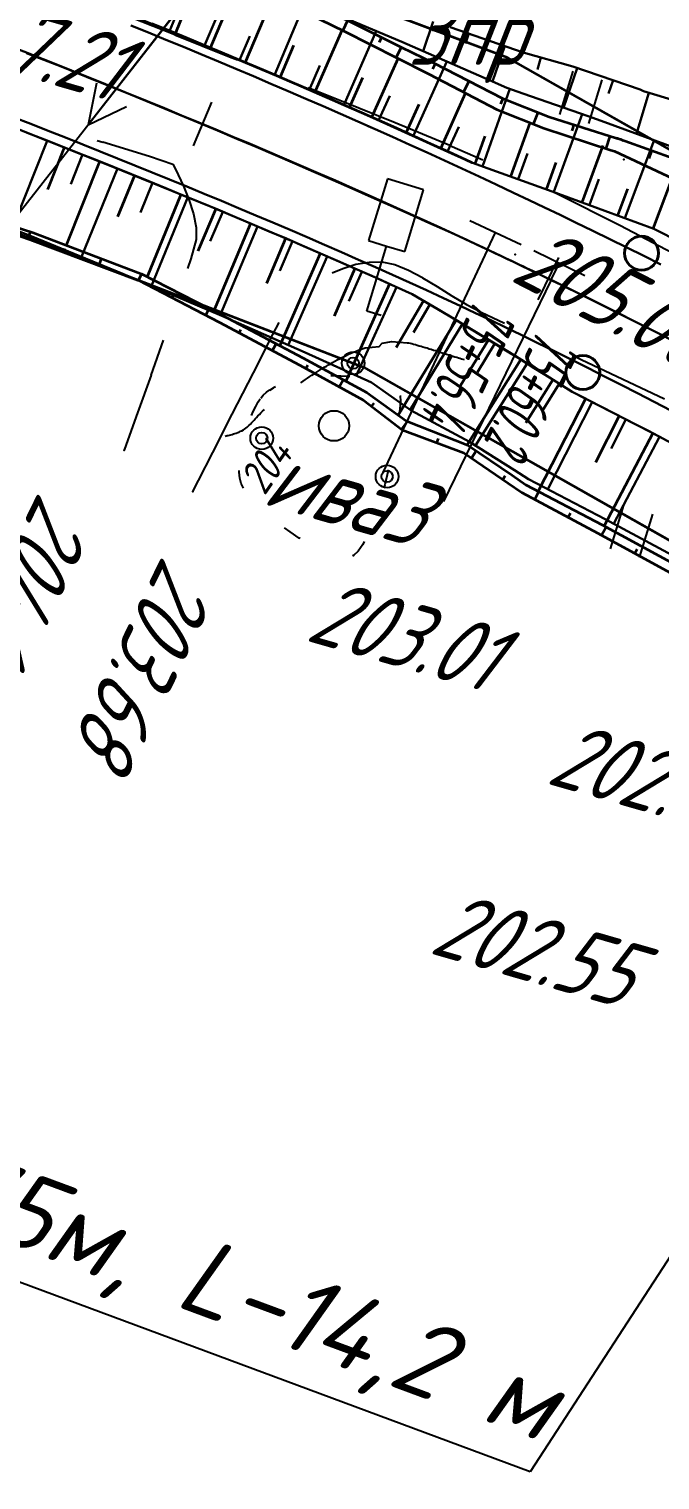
# Model space of a CAD drawing. Header units: millimetres. Extents: x -698 to 8131, y -704 to 4503.
# Drawn here: x 5505.9 to 5539.2, y 3290 to 3366.6 of the extents above; entities that cross this region are included whole.
import ezdxf
from ezdxf import colors
from ezdxf.entities.mleader import LeaderData, LeaderLine
from ezdxf.math import Vec2, Vec3

# ---------------------------------------------------------------- set-up
doc = ezdxf.new("R2010")
doc.units = ezdxf.units.MM
doc.linetypes.add('CONTI', pattern=[0])
for name, color, linetype, lineweight in [('10', 1, 'Continuous', 35), ('КОПИЯ_ОСЬ_13_ОТКОСЫ', 7, 'Continuous', 30), ('КОПИЯ_ОСЬ_ГРАНИЦЫ_ПОЛОС', 7, 'Continuous', 30), ('Огражд-перила', 1, 'ограждение2', 40), ('ОСЬ_ВЕРХ_ПОКРЫТИЯ_ГРАНИЦЫ_ПОЛОС', 7, 'Continuous', 30), ('ОСЬ_ВЕРХ_ПОКРЫТИЯ_ОСЬ', 1, 'Continuous', 30), ('Ось_примыкания', 1, 'Continuous', 35)]:
    doc.layers.add(name, color=color, linetype=linetype, lineweight=lineweight)
for name, color, linetype in [('GOR_BDEFAULT', 212, 'CONTI'), ('NAD_MDEFAULT', 7, 'CONTI'), ('PI_OTDEFAULT', 172, 'CONTI'), ('PI_TTDEFAULT', 5, 'CONTI'), ('SIT_LDEFAULT', 7, 'CONTI'), ('USLZNDEFAULT', 7, 'CONTI'), ('ZAPSKDEFAULT', 7, 'CONTI'), ('Выноски', 250, 'Continuous'), ('ОСЬ_ВЕРХ_ПОКРЫТИЯ_ОТКОСЫ', 7, 'Continuous'), ('ОСЬ_ВЕРХ_ПОКРЫТИЯ_ПИКЕТЫ', 1, 'Continuous'), ('ОСЬ_ВЕРХ_ПОКРЫТИЯ_РАЗБИВКА_КРИВ', 1, 'Continuous'), ('разметка', 7, 'Continuous')]:
    doc.layers.add(name, color=color, linetype=linetype)
doc.styles.add('eskd', font='isocpeui.ttf', dxfattribs={"width": 1.2})
doc.styles.add('SHRFT', font='isocpeui.ttf', dxfattribs={"width": 3.5})
doc.styles.get("Standard").update_dxf_attribs({"font": 'isocpeui.ttf'})
doc.styles.add('ГОСТ', font='isocpeui.ttf', dxfattribs={"height": 4})
doc.linetypes.add('ограждение2', pattern='A,0.25,-0.1,[132,ltypeshp.shx,S=0.1,R=0,X=-0.1,Y=0],-0.1,1', length=1.45)

# ---------------------------------------------------------------- blocks, each defined once
blk = doc.blocks.new('BL_2011')
at = {"color": 0}
for p, q in [((0, 0), (0, 2.4)), ((1.6, 0), (1.6, 2.4))]:
    blk.add_line(p, q, dxfattribs=at)
blk = doc.blocks.new('BL_2009')
at = {"color": 0}
for centre, radius in [((0, 3.46), 0.6), ((0, 3.46), 0.3), ((0, 0), 0.8), ((-3.46, -1.74), 0.6), ((-3.46, -1.74), 0.3), ((3.46, -1.74), 0.6), ((3.46, -1.74), 0.3)]:
    blk.add_circle(centre, radius, dxfattribs=at)
blk = doc.blocks.new('BL_12')
at = {"color": 0}
for p, q in [((1, 7), (-1, 7)), ((-1, 7), (-1, 3.6)), ((1, 3.6), (1, 7)), ((-1, 3.6), (0, 3.6)), ((0, 0), (0, 3.6)), ((0, 3.6), (1, 3.6)), ((0.8, 0), (0, 0))]:
    blk.add_line(p, q, dxfattribs=at)
blk = doc.blocks.new('*U49')
at = {"layer": 'КОПИЯ_ОСЬ_13_ОТКОСЫ'}
for points in [[(1158.491821289063, 757.820190429688), (1162.3466796875, 756.484375), (1164.962280273438, 755.7343139648441), (1168.516479492188, 754.520263671875), (1168.705322265625, 754.4342651367191), (1172.330078125, 753.3474731445309), (1176.71044921875, 751.251831054688), (1181.04931640625, 749.1066284179691), (1183.633544921875, 747.7987670898441), (1187.3701171875, 746.0772094726559), (1192.64453125, 743.1211547851559), (1197.865600585938, 740.129150390625), (1199.59521484375, 739.1259765625), (1200.765625, 737.572021484375), (1201.93017578125, 736.017944335938), (1203.667236328125, 733.6867065429691), (1206.00146484375, 731.0485229492191), (1207.164306640625, 729.7295532226559), (1207.766845703125, 728.582763671875), (1208.418334960938, 727.913452148438), (1216.055908203125, 723.143432617188)], [(1151.2998046875, 758.995239257813), (1155.938354492188, 757.043334960938), (1160.5625, 755.022827148438), (1161.485107421875, 754.60986328125), (1162.330078125, 754.3181762695309), (1165.7744140625, 753.1080932617191), (1166.651123046875, 752.7946166992191), (1170.345336914063, 751.446899414063), (1171.2177734375, 751.121948242188), (1175.545654296875, 748.9990844726559), (1179.834228515625, 746.8259887695309), (1184.5576171875, 744.3599243164059), (1189.531982421875, 741.691040039063), (1194.793212890625, 738.800903320313), (1196.537353515625, 737.829956054688), (1198.276977539063, 736.856079101563), (1199.55908203125, 735.503173828125), (1201.473510742188, 733.4724731445309), (1203.34130859375, 731.480590820313), (1206.314575195313, 728.293090820313), (1207.096923828125, 727.4512329101559), (1207.855224609375, 726.9627075195309), (1216.055908203125, 723.143432617188)], [(1157.589477539063, 758.1196899414059), (1157.068359375, 756.549560546875)], [(1159.483276367188, 757.4766235351559), (1159.302734375, 756.95556640625)], [(1161.373046875, 756.82177734375), (1160.724487304688, 754.950317382813)], [(1163.278686523438, 756.2171020507809), (1163.0966796875, 755.5824584960941)], [(1165.197387695313, 755.6539916992191), (1164.482788085938, 753.5618286132809)], [(1167.090087890625, 755.0075073242191), (1166.851806640625, 754.3101196289059)], [(1168.978515625, 754.3523559570309), (1168.328002929688, 752.182861328125)]]:
    blk.add_lwpolyline(points, dxfattribs=at)

msp = doc.modelspace()

# ---------------------------------------------------------------- linework, layer by layer
at = {"layer": '10'}
for p, q in [((5531.18329561105, 3365.103940916393), (5455.723295611087, 3393.39394091643)), ((5633.323295611181, 3307.223940916504), (5531.18329561105, 3365.103940916393)), ((5482.413295611032, 3364.673940915759), (5523.553295611162, 3348.783940916095)), ((5523.553295611162, 3348.783940916095), (5626.023295610901, 3290.70394091602))]:
    msp.add_line(p, q, dxfattribs=at)
for points in [[(5710.163295611032, 3297.723940916504), (5663.993295611106, 3297.173940915759), (5633.323295611181, 3307.223940916504), (5531.18329561105, 3365.103940916393), (5455.723295611087, 3393.39394091643), (5444.073295611181, 3403.463940915797), (5401.54329561092, 3460.383940915722), (5376.033295611143, 3506.573940916132), (5328.473295611087, 3581.95394091602), (5320.503295610883, 3590.823940916132), (5286.753295610883, 3619.603940916393), (5288.323295611181, 3621.20394091602), (5196.43329561105, 3695.613940916169)], [(5446.413295611032, 3377.713940915797), (5430.843295611199, 3391.153940916206), (5399.813295610531, 3434.26394091561), (5430.843295611199, 3391.153940916206), (5446.413295611032, 3377.713940915797), (5474.883295611236, 3367.45394091602), (5476.48329561133, 3372.20394091602), (5484.003295610883, 3369.443940916244), (5482.413295611032, 3364.673940915759), (5523.553295611162, 3348.783940916095), (5626.023295610901, 3290.70394091602), (5661.23329561133, 3279.183940916467), (5669.823295611181, 3278.943940916244), (5668.943295611292, 3282.923940915759), (5691.213295611311, 3283.213940915797)]]:
    msp.add_lwpolyline(points, dxfattribs=at)
at = {"layer": 'GOR_BDEFAULT', "color": 212, "elevation": 204, "flags": 128}
for points in [[(5520.249031611069, 3347.94967791732), (5520.379031611074, 3348.039673917141), (5520.499031611069, 3348.119675916765), (5520.609031611055, 3348.19967791732), (5520.72903161105, 3348.279671916883), (5520.839031611036, 3348.34967191625), (5520.949031611022, 3348.429672916565), (5521.059031611067, 3348.499672916863), (5521.169031611053, 3348.569672917161), (5521.269031611029, 3348.639672916528), (5521.379031611074, 3348.69967791732), (5521.48903161106, 3348.769676916446), (5521.599031611046, 3348.829674917418), (5521.709031611032, 3348.899674916785), (5521.819031611076, 3348.959671916585), (5521.929031611062, 3349.029671916883), (5522.049031611057, 3349.089676916744), (5522.169031611053, 3349.159676917042), (5522.289031611048, 3349.219673916843), (5522.409031611043, 3349.279671916883), (5522.529031611039, 3349.339676916744), (5522.649031611034, 3349.399674916785), (5522.769031611029, 3349.459671916585), (5522.889031611025, 3349.50967491712), (5523.00903161102, 3349.559677916724), (5523.129031611074, 3349.609673916507), (5523.23903161106, 3349.649674916785), (5523.339031611036, 3349.689675917063), (5523.449031611022, 3349.729676916409), (5523.539031611048, 3349.75967491712), (5523.639031611025, 3349.789673917141), (5524.379031611074, 3349.869675916765), (5524.539031611048, 3350.039673917141), (5525.049031611057, 3350.139672916528), (5525.869031611064, 3350.069672917161), (5525.939031611071, 3350.059677916724), (5526.029031611039, 3350.039673917141), (5526.109031611055, 3350.019676916446), (5526.199031611022, 3349.989678916666), (5526.299031611057, 3349.969673916843), (5526.389031611025, 3349.939675917063), (5526.48903161106, 3349.909676917042), (5526.599031611046, 3349.879677917022), (5526.699031611022, 3349.84967191625), (5526.809031611067, 3349.819672917161), (5526.919031611053, 3349.789673917141), (5527.029031611039, 3349.749672916863), (5527.139031611025, 3349.719673916843), (5527.25903161102, 3349.679672916565), (5527.369031611064, 3349.649674916785), (5527.48903161106, 3349.609673916507), (5527.599031611046, 3349.569672917161), (5527.719031611041, 3349.539673917141), (5527.839031611036, 3349.499672916863), (5527.949031611022, 3349.469673916843), (5528.059031611067, 3349.429672916565), (5528.169031611053, 3349.399674916785), (5528.279031611039, 3349.359673916507), (5528.379031611074, 3349.329674917418), (5528.47903161105, 3349.299675916467), (5528.569031611076, 3349.269676916446), (5528.649031611034, 3349.249672916863), (5528.72903161105, 3349.219673916843), (5528.809031611067, 3349.19967791732), (5528.869031611064, 3349.179672916565)], [(5516.249031611069, 3345.139672916528), (5516.299031611057, 3345.149674916785), (5516.359031611055, 3345.159676917042), (5516.419031611053, 3345.169670917239), (5516.47903161105, 3345.189675917063), (5516.549031611057, 3345.209671916585), (5516.619031611064, 3345.229676916409), (5516.689031611071, 3345.249672916863), (5516.769031611029, 3345.269676916446), (5516.839031611036, 3345.289673917141), (5516.919031611053, 3345.319672917161), (5516.999031611069, 3345.34967191625), (5517.069031611076, 3345.389672916528), (5517.139031611025, 3345.419670917239), (5517.219031611041, 3345.459671916585), (5517.279031611039, 3345.50967491712), (5517.349031611046, 3345.549675916467), (5517.409031611043, 3345.59967191625), (5517.469031611041, 3345.659676917042), (5517.529031611039, 3345.709671916585), (5517.589031611036, 3345.769676916446), (5517.649031611034, 3345.839676916744), (5517.709031611032, 3345.899674916785), (5517.779031611039, 3345.969673916843), (5517.839031611036, 3346.049675916467), (5517.909031611043, 3346.119675916765), (5517.97903161105, 3346.19967791732), (5518.059031611067, 3346.279671916883), (5518.139031611025, 3346.359673916507), (5518.22903161105, 3346.44967791732), (5518.329031611027, 3346.539673917141)]]:
    msp.add_lwpolyline(points, dxfattribs=at)
at = {"layer": 'PI_TTDEFAULT', "color": 5}
for p in [(5537.299031611057, 3359.739678916666, 205.02), (5531.559031611067, 3354.729676916409, 204.996), (5510.919031611053, 3344.389672916528, 204.117), (5514.549031611057, 3342.219673916843, 203.682), (5523.029031611039, 3338.839676916744, 203.012)]:
    msp.add_point(p, dxfattribs=at)
at = {"layer": 'SIT_LDEFAULT', "color": 7}
for p, q in [((5513.959031611032, 3367.879677917022), (5494.339031611036, 3342.829674917418)), ((5513.339031611036, 3367.089676916744), (5509.029031611039, 3361.579674917418)), ((5510.699031611022, 3367.489678916666), (5513.589031611036, 3366.339676916744)), ((5513.589031611036, 3366.329674917418), (5516.48903161106, 3365.169670917239)), ((5516.48903161106, 3365.169670917239), (5516.899031611034, 3365.00967491712)), ((5509.469031611041, 3363.769676916446), (5509.029031611039, 3361.579674917418)), ((5520.629031611074, 3363.539673917141), (5522.309031611067, 3362.869675916765)), ((5509.029031611039, 3361.579674917418), (5511.049031611057, 3362.539673917141)), ((5522.309031611067, 3362.869675916765), (5525.22903161105, 3361.689675917063)), ((5525.22903161105, 3361.689675917063), (5528.119031611064, 3360.489678916666)), ((5509.499031611069, 3360.749672916863), (5509.789031611048, 3360.659676917042)), ((5509.789031611048, 3360.669670917239), (5512.25903161102, 3359.919670917239)), ((5528.119031611064, 3360.479676916409), (5529.859031611055, 3359.719673916843)), ((5512.25903161102, 3359.919670917239), (5513.499031611069, 3359.489678916666)), ((5513.499031611069, 3359.489678916666), (5513.579031611027, 3359.339676916744)), ((5513.579031611027, 3359.339676916744), (5513.779031611039, 3358.929672916565)), ((5513.779031611039, 3358.929672916565), (5514.049031611057, 3358.339676916744)), ((5514.049031611057, 3358.339676916744), (5514.329031611027, 3357.629677917022)), ((5533.499031611069, 3358.069672917161), (5533.839031611036, 3357.909676917042)), ((5533.839031611036, 3357.909676917042), (5537.089031611036, 3356.279671916883)), ((5514.329031611027, 3357.629677917022), (5514.579031611027, 3356.879677917022)), ((5514.579031611027, 3356.879677917022), (5514.719031611041, 3356.149674916785)), ((5514.719031611041, 3356.149674916785), (5514.719031611041, 3355.519676916446)), ((5537.089031611036, 3356.279671916883), (5540.939031611071, 3354.249672916863)), ((5514.719031611041, 3355.519676916446), (5514.439031611071, 3354.489678916666)), ((5514.439031611071, 3354.489678916666), (5514.269031611029, 3353.979676916409)), ((5522.459031611032, 3353.989678916666), (5523.159031611043, 3354.209671916585)), ((5523.159031611043, 3354.209671916585), (5523.859031611055, 3354.319672917161)), ((5523.859031611055, 3354.319672917161), (5524.529031611039, 3354.329674917418)), ((5524.529031611039, 3354.329674917418), (5525.209031611032, 3354.189675917063)), ((5525.209031611032, 3354.189675917063), (5525.929031611062, 3353.889672916528)), ((5521.899031611034, 3353.75967491712), (5522.459031611032, 3353.989678916666)), ((5525.929031611062, 3353.899674916785), (5526.679031611062, 3353.50967491712)), ((5526.679031611062, 3353.499672916863), (5527.449031611022, 3353.039673917141)), ((5527.449031611022, 3353.039673917141), (5528.22903161105, 3352.549675916467)), ((5528.22903161105, 3352.549675916467), (5528.999031611069, 3352.089676916744)), ((5528.999031611069, 3352.089676916744), (5529.769031611029, 3351.679672916565)), ((5518.779031611039, 3350.499672916863), (5519.099031611046, 3351.129677917022)), ((5529.769031611029, 3351.679672916565), (5531.00903161102, 3351.09967191625)), ((5512.97903161105, 3350.19967791732), (5512.329031611027, 3348.359673916507)), ((5517.749031611069, 3348.479676916409), (5518.779031611039, 3350.499672916863)), ((5534.619031611064, 3349.389672916528), (5535.049031611057, 3349.189675917063)), ((5535.049031611057, 3349.179672916565), (5539.459031611032, 3347.09967191625)), ((5512.339031611036, 3348.359673916507), (5511.629031611074, 3346.369675916765)), ((5516.629031611074, 3346.289673917141), (5517.749031611069, 3348.479676916409)), ((5521.829031611027, 3348.329674917418), (5522.049031611057, 3348.329674917418)), ((5522.049031611057, 3348.329674917418), (5522.359031611055, 3348.319672917161)), ((5522.359031611055, 3348.319672917161), (5522.679031611062, 3348.299675916467)), ((5522.679031611062, 3348.299675916467), (5522.829031611027, 3348.289673917141)), ((5518.129031611074, 3347.139672916528), (5518.269031611029, 3347.299675916467)), ((5518.269031611029, 3347.299675916467), (5518.429031611062, 3347.44967791732)), ((5518.429031611062, 3347.44967791732), (5518.609031611055, 3347.579674917418)), ((5518.609031611055, 3347.569672917161), (5518.809031611067, 3347.689675917063)), ((5518.809031611067, 3347.69967791732), (5518.909031611043, 3347.749672916863)), ((5525.499031611069, 3347.279671916883), (5525.50903161102, 3347.25967491712)), ((5525.499031611069, 3347.25967491712), (5525.50903161102, 3346.989678916666)), ((5511.629031611074, 3346.369675916765), (5511.119031611064, 3344.939675917063)), ((5517.639031611025, 3346.219673916843), (5517.73903161106, 3346.429672916565)), ((5517.73903161106, 3346.429672916565), (5517.869031611064, 3346.69967791732)), ((5517.869031611064, 3346.69967791732), (5517.999031611069, 3346.939675917063)), ((5517.999031611069, 3346.939675917063), (5518.109031611055, 3347.109673916507)), ((5525.47903161105, 3346.579674917418), (5525.449031611022, 3346.299675916467)), ((5525.50903161102, 3346.989678916666), (5525.47903161105, 3346.579674917418)), ((5515.599031611046, 3344.269676916446), (5516.629031611074, 3346.289673917141)), ((5511.119031611064, 3344.939675917063), (5510.919031611053, 3344.389672916528)), ((5514.839031611036, 3342.789673917141), (5515.599031611046, 3344.269676916446)), ((5516.98903161106, 3343.229676916409), (5516.98903161106, 3343.319672917161)), ((5524.869031611064, 3343.319672917161), (5524.679031611062, 3342.559677916724)), ((5524.879031611074, 3343.359673916507), (5524.869031611064, 3343.319672917161)), ((5514.549031611057, 3342.219673916843), (5514.839031611036, 3342.789673917141)), ((5517.029031611039, 3342.909676917042), (5516.98903161106, 3343.229676916409)), ((5517.099031611046, 3342.629677917022), (5517.029031611039, 3342.909676917042)), ((5517.219031611041, 3342.379677917022), (5517.099031611046, 3342.629677917022)), ((5524.679031611062, 3342.559677916724), (5524.629031611074, 3342.379677917022)), ((5519.679031611062, 3340.079674917418), (5519.389031611025, 3340.299675916467)), ((5520.169031611053, 3339.749672916863), (5519.679031611062, 3340.089676916744)), ((5520.209031611032, 3339.729676916409), (5520.169031611053, 3339.749672916863)), ((5523.599031611046, 3339.569672917161), (5523.519031611029, 3339.419670917239)), ((5523.029031611039, 3338.839676916744), (5522.969031611041, 3338.819672917161)), ((5523.269031611029, 3339.059677916724), (5523.029031611039, 3338.839676916744)), ((5523.519031611029, 3339.419670917239), (5523.269031611029, 3339.059677916724))]:
    msp.add_line(p, q, dxfattribs=at)
at = {"layer": 'КОПИЯ_ОСЬ_13_ОТКОСЫ'}
for points in [[(5504.322894758681, 3370.135900463123), (5509.852191633681, 3367.936986888904), (5514.900531477431, 3365.870824779529), (5519.296039289931, 3364.017187084216), (5523.859515852431, 3362.029149974841), (5528.401019758681, 3359.976720775623), (5529.306293196181, 3359.557836498279), (5530.137836164931, 3359.265783275623), (5533.525531477431, 3358.055761302966), (5534.387836164931, 3357.742589916248), (5536.301898664931, 3357.038732494373), (5538.880511946181, 3356.071630443591), (5543.127093977431, 3353.924230541248), (5547.339008039931, 3351.724828685779), (5551.983051008681, 3349.227331127185), (5556.880023664931, 3346.521703685779), (5562.067035383681, 3343.588109935779), (5563.788226789931, 3342.601720775623), (5565.506000227431, 3341.611730541248), (5567.816058821181, 3340.273107494373), (5570.888812727431, 3338.481542552966), (5575.211078352431, 3335.943822826404), (5610.342914289931, 3315.230138744373)], [(5515.172015852431, 3365.75638386156), (5516.792621321181, 3369.599096263904)], [(5518.857562727431, 3364.202062572498), (5520.497699446181, 3368.091039623279)], [(5520.943988508681, 3367.909460033435), (5525.582660383681, 3365.95755573656), (5530.206683821181, 3363.93704792406), (5531.129047102431, 3363.524023021716), (5531.974261946181, 3363.232336009998), (5535.418597883681, 3362.022314037341), (5536.295062727431, 3361.708837474841), (5539.989398664931, 3360.361120189685)], [(5513.322406477431, 3366.516820873279), (5513.842426008681, 3367.787755931873)], [(5522.526996321181, 3362.609655345935), (5524.233051008681, 3366.52542683031)], [(5517.014789289931, 3364.979223217029), (5517.554828352431, 3366.260107006091)], [(5526.180316633681, 3360.980443920154), (5527.960101789931, 3364.918737377185)], [(5520.693500227431, 3363.408422435779), (5521.255511946181, 3364.69827839281)], [(5529.839496321181, 3359.370519603748), (5531.280414289931, 3363.471837963123)], [(5524.357562727431, 3361.804113353748), (5524.943988508681, 3363.101537670154)], [(5533.607074446181, 3358.026220287341), (5535.099261946181, 3362.134374584216)], [(5505.142699712267, 3361.409096344519), (5510.326293462267, 3359.358864410925), (5515.388305181017, 3357.29172573905), (5519.883422368517, 3355.390907867957), (5524.347289556017, 3353.432961090613), (5525.236449712267, 3353.03391323905), (5526.123656743517, 3352.632240875769), (5528.346312993517, 3351.324806793738), (5531.563109868517, 3349.367470367957), (5534.581664556017, 3347.470009430457), (5538.700316899767, 3345.363442047644), (5542.797484868517, 3343.200173004675), (5547.328734868517, 3340.736733063269), (5552.122680181017, 3338.059670074988), (5557.218871587267, 3335.147072418738), (5562.889770024767, 3331.842201813269), (5565.929320806017, 3330.049782379675), (5570.219359868517, 3327.505776032019), (5605.260375493517, 3306.629921539832)], [(5528.002582258681, 3360.156835521716), (5528.595843977431, 3361.469579662341)], [(5506.853637212267, 3360.732277496863), (5505.014770024767, 3356.081947907019)], [(5537.360004133681, 3356.642003978748), (5538.903461164931, 3360.75736042406)], [(5508.713500493517, 3359.996742828894), (5508.100707524767, 3358.446632965613)], [(5531.723773664931, 3358.699377025623), (5532.211078352431, 3360.063940013904)], [(5510.572387212267, 3359.258461578894), (5508.671508306017, 3354.604469879675)], [(5535.485492414931, 3357.339086498279), (5535.987933821181, 3358.706518138904)], [(5512.423949712267, 3358.502297028113), (5511.790160649767, 3356.950966461707)], [(5514.275512212267, 3357.746193512488), (5512.365355962267, 3353.068337067175)], [(5516.123168462267, 3356.980934723425), (5515.467406743517, 3355.429604157019)], [(5505.112914556017, 3356.044472321082), (5506.016723149767, 3355.692909821082), (5510.846312993517, 3353.712868317175), (5516.085570806017, 3351.4894796453), (5520.485473149767, 3349.550636871863), (5523.975707524767, 3347.959145172644), (5526.074828618517, 3346.489906891394), (5529.148559087267, 3344.836891754675), (5531.538695806017, 3343.33176480155), (5532.277953618517, 3342.859718903113), (5536.317992681017, 3340.75656948905), (5540.343383306017, 3338.59446011405)], [(5517.965453618517, 3356.202004059363), (5515.989867681017, 3351.530068024207)], [(5519.807250493517, 3355.4230733953), (5519.149047368517, 3353.865761383582)], [(5521.639281743517, 3354.620766266394), (5519.588988774767, 3349.945717438269)], [(5523.470824712267, 3353.817421539832), (5522.787719243517, 3352.259071930457)], [(5525.298949712267, 3353.00559292655), (5523.178832524767, 3348.322548492957)], [(5527.067016118517, 3352.077248199988), (5526.198363774767, 3350.60031948905)], [(5528.787230962267, 3351.056679352332), (5526.027953618517, 3346.522621735144)], [(5530.495727056017, 3350.017006500769), (5529.575805181017, 3348.505653961707)], [(5532.198363774767, 3348.968117340613), (5529.473266118517, 3344.632485016394)], [(5533.891723149767, 3347.903786285925), (5532.983520024767, 3346.458595856238)], [(5535.636840337267, 3346.930458649207), (5533.286254399767, 3342.334816559363)], [(5537.417113774767, 3346.019692047644), (5536.633910649767, 3344.487831696082)], [(5539.194457524767, 3345.102516754675), (5536.771117681017, 3340.513222321082)]]:
    msp.add_lwpolyline(points, dxfattribs=at)
at = {"layer": 'КОПИЯ_ОСЬ_ГРАНИЦЫ_ПОЛОС'}
for points in [[(5539.264250518832, 3354.204338729527), (5538.36674336867, 3354.652658147882), (5537.467680796972, 3355.098324737657), (5536.567041769906, 3355.541273817565), (5535.664805810016, 3355.981440421339), (5534.760955506286, 3356.418758127052), (5533.941533262134, 3356.814314161572), (5533.120928039067, 3357.207410151284), (5532.299147222589, 3357.598042559024), (5531.47619836404, 3357.986207798268), (5530.567971120376, 3358.415663933527), (5529.658540597991, 3358.842085377458), (5528.747945299188, 3359.265528576594), (5527.836223148441, 3359.686050241958), (5526.923411502523, 3360.103707338828), (5526.009547160871, 3360.518557088595), (5525.094666376614, 3360.930656944547), (5524.17880486696, 3361.340064593736), (5523.261997824176, 3361.746837941143), (5522.344279926145, 3362.151035107817), (5521.425685347747, 3362.552714415971), (5520.506247771778, 3362.95193438619), (5519.586000399771, 3363.348753726255), (5518.664975963407, 3363.743231323693), (5517.743206735895, 3364.135426237393), (5516.820724542913, 3364.525397694815), (5515.89756077399, 3364.913205075223), (5514.973746394468, 3365.29890791155), (5514.049311956236, 3365.682565877359), (5513.124287609788, 3366.064238784048), (5512.198703115506, 3366.443986568745), (5511.272587855367, 3366.821869295236)], [(5512.38804462068, 3366.906750035617), (5513.314535497446, 3366.526630381267), (5514.240495918746, 3366.144571242068), (5515.165896043551, 3365.760512498352), (5516.090705638073, 3365.374394148733), (5517.014894063779, 3364.986156325001), (5517.938430264816, 3364.59573929492), (5518.861282758551, 3364.20308347154), (5519.783419622478, 3363.808129418786), (5520.704808482164, 3363.410817857977), (5521.625416501969, 3363.011089681793), (5522.545210372415, 3362.608885950554), (5523.46415629854, 3362.204147915501), (5524.382219990066, 3361.796817012276), (5525.299366649406, 3361.386834875826), (5526.2155609604, 3360.974143354367), (5527.13076707813, 3360.558684502873), (5528.044948618006, 3360.140400611941), (5528.95806864424, 3359.719234191958), (5529.301609619017, 3359.559481457021)], [(5523.990717183964, 3361.969856523122), (5528.401019758681, 3359.976720775623), (5529.306293196181, 3359.557836498279), (5530.137836164931, 3359.265783275623), (5533.525531477431, 3358.055761302966), (5534.387836164931, 3357.742589916248), (5535.107408083501, 3357.477982028533)], [(5505.142699712267, 3361.409096344519), (5510.326293462267, 3359.358864410925), (5513.906026178962, 3357.897033750225)], [(5505.803250276504, 3361.151224001456), (5506.722310732313, 3360.790808919962), (5507.64051447348, 3360.428896930214), (5508.557835645353, 3360.065429308597), (5509.474248090517, 3359.700347514968), (5510.389725333798, 3359.333593193587), (5511.304240575051, 3358.965108162869), (5512.217766677632, 3358.594834450777), (5513.130276153117, 3358.222714273404), (5514.041741158047, 3357.848690051731), (5514.952133475881, 3357.472704426531), (5515.861424509281, 3357.094700247194), (5516.769585270164, 3356.714620593149), (5517.67658636622, 3356.332408771064), (5518.58239799446, 3355.948008323233), (5519.486989926538, 3355.561363041546), (5520.390331500492, 3355.172416964691), (5521.292391611225, 3354.781114388402), (5522.193138696739, 3354.387399877567), (5523.092540732168, 3353.991218263428), (5523.990565218284, 3353.592514661286), (5524.887179169969, 3353.191234475147), (5526.123656743517, 3352.632240875769), (5526.643957139799, 3352.326184340898), (5527.485673193403, 3351.831061328906), (5528.482918347456, 3351.241686022986), (5529.264713873787, 3350.765983975637), (5530.162867791476, 3350.219480902102), (5530.994111495636, 3349.713690935779), (5531.72437418327, 3349.266099755797), (5532.575476284479, 3348.731097690906), (5533.375169144032, 3348.228411431569), (5534.581664556017, 3347.470009430457), (5535.105557615889, 3347.202053813409), (5536.054333443511, 3346.716783378418), (5536.853321660185, 3346.308124823641), (5537.763690096841, 3345.842498619254), (5538.575754265205, 3345.427152106683), (5539.428405089702, 3344.97901781756)], [(5535.107408083501, 3357.477982028533), (5536.301898664931, 3357.038732494373), (5538.880511946181, 3356.071630443591), (5543.127093977431, 3353.924230541248), (5547.339008039931, 3351.724828685779), (5551.983051008681, 3349.227331127185), (5556.880023664931, 3346.521703685779), (5559.760482665375, 3344.89261607654)]]:
    msp.add_lwpolyline(points, dxfattribs=at)
at = {"layer": 'Огражд-перила', "linetype": 'Continuous'}
for centre in [(5538.238021748306, 3354.795376429479), (5535.143606974269, 3348.489811894629)]:
    msp.add_circle(centre, 0.896872567022458, dxfattribs=at)
at = {"layer": 'ОСЬ_ВЕРХ_ПОКРЫТИЯ_ГРАНИЦЫ_ПОЛОС', "linetype": 'Continuous'}
msp.add_lwpolyline([(5539.781749588457, 3346.490920309122), (5538.908603802955, 3346.944797394942), (5538.03438132983, 3347.396135383431), (5537.159059761811, 3347.844874370057), (5536.28261720915, 3348.29095425285), (5535.405032311994, 3348.734314735193), (5534.526284252663, 3349.174895312782), (5533.64635276811, 3349.612635282013), (5532.765218162347, 3350.047473727871), (5531.882858861549, 3350.479350774694), (5531.081267764142, 3350.86629925869), (5530.278519430218, 3351.25084123123), (5529.474621084451, 3351.63297323152), (5528.669579807165, 3352.012691892829), (5527.777461174925, 3352.425506319996), (5526.883822728172, 3352.835510248463), (5525.988699635045, 3353.242757329862), (5525.092126535679, 3353.647301527817), (5524.194137551929, 3354.049197111424), (5523.294766296915, 3354.448498649668), (5522.394045885178, 3354.845261001173), (5521.492008942228, 3355.239539305825), (5520.588687614965, 3355.631388981972), (5519.684113581627, 3356.02086571246), (5518.778318061717, 3356.40802543718), (5517.871331827037, 3356.792924353998), (5516.963185211489, 3357.175618900131), (5516.05390812185, 3357.55616575494), (5515.143530048072, 3357.934621831547), (5514.232080074105, 3358.311044261005), (5513.319586888965, 3358.685490401607), (5512.406078796766, 3359.058017813746), (5511.491583728251, 3359.428684271086), (5510.576129251471, 3359.797547746595), (5509.659742582668, 3360.164666398573), (5508.742450597716, 3360.530098584626), (5507.824279842773, 3360.893902833719), (5506.905256545977, 3361.256137853633), (5505.985406628335, 3361.61686252724), (5505.064755715042, 3361.976135895733)], dxfattribs=at)
at = {"layer": 'ОСЬ_ВЕРХ_ПОКРЫТИЯ_ГРАНИЦЫ_ПОЛОС'}
for points in [[(5523.796420185643, 3361.509722863469), (5524.17880486696, 3361.340064593736), (5525.094666376614, 3360.930656944547), (5526.009547160871, 3360.518557088595), (5526.923411502523, 3360.103707338828), (5527.836223148441, 3359.686050241958), (5528.747945299188, 3359.265528576594), (5529.658540597991, 3358.842085377458), (5530.567971120376, 3358.415663933527), (5531.47619836404, 3357.986207798268), (5532.299147222589, 3357.598042559024), (5533.120928039067, 3357.207410151284), (5533.941533262134, 3356.814314161572), (5534.760955506286, 3356.418758127052), (5535.664805810016, 3355.981440421339), (5536.567041769906, 3355.541273817565), (5537.467680796972, 3355.098324737657), (5538.36674336867, 3354.652658147882), (5539.264250518832, 3354.204338729527)], [(5514.130453776064, 3358.352747120108), (5514.232080074105, 3358.311044261005), (5515.143530048072, 3357.934621831547), (5516.05390812185, 3357.55616575494), (5516.963185211489, 3357.175618900131), (5517.871331827037, 3356.792924353998), (5518.778318061717, 3356.40802543718), (5519.684113581627, 3356.02086571246), (5520.588687614965, 3355.631388981972), (5521.492008942228, 3355.239539305825), (5522.394045885178, 3354.845261001173), (5523.294766296915, 3354.448498649668), (5524.194137551929, 3354.049197111424), (5525.092126535679, 3353.647301527817), (5525.988699635045, 3353.242757329862), (5526.883822728172, 3352.835510248463), (5527.777461174925, 3352.425506319996), (5528.669579807165, 3352.012691892829), (5529.474621084451, 3351.63297323152), (5530.278519430218, 3351.25084123123), (5531.081267764142, 3350.86629925869), (5531.882858861549, 3350.479350774694), (5532.765218162347, 3350.047473727871), (5533.64635276811, 3349.612635282013), (5534.526284252663, 3349.174895312782), (5535.405032311994, 3348.734314735193), (5536.28261720915, 3348.29095425285), (5537.159059761811, 3347.844874370057), (5538.03438132983, 3347.396135383431), (5538.908603802955, 3346.944797394942), (5539.781749588457, 3346.490920309122)]]:
    msp.add_lwpolyline(points, dxfattribs=at)
at = {"layer": 'ОСЬ_ВЕРХ_ПОКРЫТИЯ_ОСЬ'}
msp.add_lwpolyline([(5505.763259967664, 3365.362831217382), (5507.587017287229, 3364.642705480713), (5509.408364861118, 3363.916506953683), (5511.227094710912, 3363.183777512196), (5513.042993869973, 3362.444061139744), (5513.949813940349, 3362.071440967876), (5514.85584404176, 3361.696904095966), (5515.761055998553, 3361.320394198555), (5516.665421259784, 3360.941855111304), (5517.568910888474, 3360.561230841238), (5518.471495551776, 3360.178465580713), (5519.373145510055, 3359.793503704626), (5520.273830607088, 3359.406289778795), (5521.173520259928, 3359.016768573928), (5522.072183448288, 3358.624885059107), (5522.96978870531, 3358.230584425065), (5523.866304106739, 3357.833812079537), (5524.761697261702, 3357.434513660293), (5525.655935302484, 3357.032635037001), (5526.548984875137, 3356.628122329857), (5527.440812129693, 3356.220921903994), (5528.331382710448, 3355.810980385314), (5529.220661746853, 3355.398244669806), (5530.108613843788, 3354.982661926333), (5530.108613843788, 3354.982661926333, -0.003098932262), (5533.464236330785, 3353.380038766335), (5533.464236330785, 3353.380038766335), (5534.345579390667, 3352.950617816444), (5535.225542124555, 3352.518375334475), (5536.104143374998, 3352.083372058492), (5536.98140252922, 3351.64566848721), (5537.857339505796, 3351.205324891168), (5538.731974742948, 3350.762401306215), (5539.605329186152, 3350.316957542818)], format="xyb", dxfattribs=at)
at = {"layer": 'ОСЬ_ВЕРХ_ПОКРЫТИЯ_ОТКОСЫ'}
for points in [[(5461.419535338055, 3386.643984993133), (5461.570941633681, 3386.576574291248), (5464.137347883681, 3385.493749584216), (5466.735492414931, 3384.444616283435), (5469.360492414931, 3383.419774974841), (5470.240863508681, 3383.081884349841), (5472.008441633681, 3382.409398998279), (5491.145160383681, 3375.197973217029), (5494.581195539931, 3373.894872631091), (5497.860980696181, 3372.641698802966), (5504.322894758681, 3370.135900463123), (5509.852191633681, 3367.936986888904), (5514.900531477431, 3365.870824779529), (5519.296039289931, 3364.017187084216), (5523.859515852431, 3362.029149974841), (5523.990717183964, 3361.969856523122)], [(5513.906026178962, 3357.897033750225), (5515.388305181017, 3357.29172573905), (5519.883422368517, 3355.390907867957), (5524.347289556017, 3353.432961090613), (5525.236449712267, 3353.03391323905), (5526.123656743517, 3352.632240875769), (5528.346312993517, 3351.324806793738), (5531.563109868517, 3349.367470367957), (5534.581664556017, 3347.470009430457), (5538.700316899767, 3345.363442047644), (5542.797484868517, 3343.200173004675), (5547.328734868517, 3340.736733063269), (5552.122680181017, 3338.059670074988), (5552.122680181017, 3338.059670074988)]]:
    msp.add_lwpolyline(points, dxfattribs=at)
at = {"layer": 'ОСЬ_ВЕРХ_ПОКРЫТИЯ_ПИКЕТЫ'}
for p, q in [((5514.586324541209, 3360.455400042381), (5515.545055048444, 3362.764260327589)), ((5532.776813122435, 3352.324166694801), (5533.867001245371, 3354.573942207876))]:
    msp.add_line(p, q, dxfattribs=at)
at = {"layer": 'ОСЬ_ВЕРХ_ПОКРЫТИЯ_РАЗБИВКА_КРИВ'}
for p, q in [((5529.176444770323, 3356.525730563473), (5531.891511460088, 3355.249637750122)), ((5530.108613843788, 3354.982661926333), (5530.533978115176, 3355.887684157263)), ((5530.108613843788, 3354.982661926333), (5524.578878315913, 3343.217372938204)), ((5532.551265781532, 3354.934543438401), (5535.250306239546, 3353.62489439841)), ((5533.464236330785, 3353.380038766335), (5533.900786010568, 3354.279718918871)), ((5533.464236330785, 3353.380038766335), (5527.789090493918, 3341.684196781512))]:
    msp.add_line(p, q, dxfattribs=at)
at = {"layer": 'Ось_примыкания', "color": 0}
for p, q in [((5513.625543667373, 3366.392646127525), (5514.974452582965, 3369.688491402339)), ((5517.316821344217, 3364.85184672955), (5518.793741597581, 3368.354049198475)), ((5515.473985358249, 3365.62899248689), (5516.2008020126, 3367.352483701106)), ((5522.721065140553, 3367.080084473971), (5522.466970474799, 3366.550927133444)), ((5520.993907678863, 3363.277526144083), (5522.428221488828, 3366.569948313903)), ((5519.159657330156, 3364.074700971279), (5519.875849502327, 3365.772998484928)), ((5524.513260187834, 3366.192378847074), (5524.379152174506, 3365.921844750788)), ((5525.555553400967, 3365.675697681639), (5525.28286290942, 3365.125603217777)), ((5523.990717183964, 3361.969856523122), (5525.39191936299, 3365.070360634621)), ((5527.347060817459, 3364.786608730588), (5527.203524796807, 3364.506004120368)), ((5522.827471852584, 3362.478750568028), (5523.52172696703, 3364.072391313646)), ((5527.635769707374, 3360.322558097686), (5528.952440622981, 3363.236016018461)), ((5529.127632085458, 3363.87580361418), (5528.832439461248, 3363.298719125014)), ((5525.813243445669, 3361.146207310404), (5526.495097401805, 3362.654976726655)), ((5530.909458388071, 3362.96776431534), (5530.786353534661, 3362.658777372125)), ((5532.767425881457, 3362.22752327859), (5532.521041846476, 3361.609111836325)), ((5529.459840789457, 3359.503907752368), (5529.974267571573, 3360.968599598069)), ((5531.344572746098, 3358.83475933611), (5532.358645831982, 3361.673857068788)), ((5534.659234561133, 3361.582298118766), (5534.558187133362, 3361.261524505127)), ((5536.566825479464, 3360.981384740356), (5536.359940458342, 3360.32463120218)), ((5507.753240844866, 3360.376566588092), (5506.87234730843, 3358.149406745244)), ((5535.107408083501, 3357.477982028533), (5536.208806402536, 3360.473113078769)), ((5535.107408083675, 3357.477982028533), (5536.176095536581, 3360.384159492474)), ((5538.771789586424, 3360.205278026085), (5538.626661974928, 3359.801016434241)), ((5509.61305134696, 3359.640968262363), (5507.863306653386, 3355.217095280211)), ((5533.228033536221, 3358.162022053409), (5533.736552074513, 3359.585720057744)), ((5511.467779023797, 3358.892723856639), (5510.57601296732, 3356.70896604206)), ((5538.855515881112, 3356.081005151529), (5539.855103589091, 3358.746235917467)), ((5513.906026178962, 3357.897033750225), (5512.131135496767, 3353.550679265667)), ((5536.982886672593, 3356.783329754282), (5537.512067808528, 3358.19430133063)), ((5515.75569929688, 3357.136368432227), (5514.810010884006, 3354.899973087158)), ((5517.597775303953, 3356.357423001114), (5515.649426602051, 3351.749903326999)), ((5505.849116398216, 3355.556800716702), (5505.974370022936, 3355.927740359824)), ((5519.439851311026, 3355.578477570001), (5518.433381470959, 3353.198344288539)), ((5507.72215338941, 3354.855732218507), (5507.790476926069, 3355.037269839231)), ((5509.593973351255, 3354.151253665942), (5509.728400850921, 3354.508431434776)), ((5521.27394338705, 3354.780995872017), (5519.139021881992, 3349.9136490339)), ((5511.673976399141, 3353.364726048108), (5511.845832279118, 3353.696706741262)), ((5523.105503158344, 3353.977634929266), (5522.007155498597, 3351.473543328378)), ((5513.450102163964, 3352.445282048691), (5513.538150975966, 3352.615369365696)), ((5524.93484342563, 3353.169271689053), (5522.629191396778, 3348.03180782232)), ((5515.226227928788, 3351.525838050205), (5515.406567296412, 3351.874206626933)), ((5526.723145677524, 3352.279603231843), (5525.276574019887, 3349.820411154214)), ((5528.446123581341, 3351.264074672159), (5525.3946056732, 3346.249038348119)), ((5516.99517598692, 3350.592745166417), (5517.089650801083, 3350.769613850076)), ((5530.154689065608, 3350.224457441974), (5528.685250981003, 3347.809500168223)), ((5518.759281618046, 3349.650444088649), (5518.95250889108, 3350.012189743254)), ((5520.52102524146, 3348.703789865743), (5520.622105821783, 3348.887204519618)), ((5531.860564411201, 3349.180490692291), (5529.033994495685, 3344.683873292204)), ((5522.272639735796, 3347.738467814546), (5522.479317270792, 3348.113492258969)), ((5533.553816353748, 3348.116113945987), (5532.121235039134, 3345.837107851315)), ((5523.98063584291, 3346.70622272804), (5524.116121299789, 3346.883874523598)), ((5535.281397837147, 3347.11211680356), (5532.782775252757, 3342.226938268315)), ((5525.570930742533, 3345.49339045133), (5525.88264666523, 3345.902119878825)), ((5537.062008113038, 3346.201387949433), (5535.807420230665, 3343.748482164141)), ((5527.438932296316, 3344.782703456614), (5527.524426505368, 3345.010665297653)), ((5538.841659647025, 3345.288814306404), (5536.258525773263, 3340.396434692811)), ((5529.258949640518, 3343.978959155414), (5529.515915803573, 3344.3559911029)), ((5530.911610509376, 3342.852587968256), (5531.040549741118, 3343.041773225326)), ((5532.604472996105, 3341.79332270674), (5532.823871686376, 3342.205314303893)), ((5534.36976594087, 3340.853247805644), (5534.48179885587, 3341.063625631999)), ((5536.133672854097, 3339.910610395629), (5536.367920152368, 3340.337054592702)), ((5537.88661996152, 3338.947710381035), (5538.006152750013, 3339.165318287123))]:
    msp.add_line(p, q, dxfattribs=at)
at = {"layer": 'Ось_примыкания', "color": 0, "ltscale": 7}
msp.add_line((5563.242695766143, 3351.420361934375), (5536.918392628218, 3360.870636989508), dxfattribs=at)
at = {"layer": 'Ось_примыкания', "color": 0}
for points in [[(5462.911618592965, 3389.653690292645), (5464.589779346968, 3389.023774196539), (5467.164486378218, 3388.067841579351), (5469.777767628218, 3387.134614040289), (5470.656673878218, 3386.826935817633), (5472.426693409468, 3386.214386989508), (5475.107845753218, 3385.297150661383), (5480.517513721968, 3383.453644802008), (5483.341244190718, 3382.439789821539), (5491.051693409468, 3380.204072048101), (5495.417904346968, 3378.743073512945), (5496.292416065718, 3378.449067165289), (5500.454037159468, 3376.681672145758), (5505.947201221968, 3374.324433376226), (5511.437923878218, 3371.916413356695), (5512.352474659468, 3371.509308864508), (5518.232357471968, 3369.23550515357), (5522.767025440718, 3367.058014919195), (5525.555553400967, 3365.675697681639)], [(5462.64765754088, 3389.12318364359), (5464.300228565718, 3388.322602321539), (5466.874935596968, 3387.337616969976), (5469.486752003218, 3386.376313259039), (5470.365169971968, 3386.059540798101), (5472.131771534468, 3385.429108669195), (5474.806087940718, 3384.485871364508), (5480.197201221968, 3382.592255641851), (5483.020443409468, 3381.577485134039), (5490.546810596968, 3378.850068141851), (5494.864681690718, 3377.267548610601), (5496.553646534468, 3376.643830348883), (5499.028255909468, 3375.722931911383), (5505.510677784468, 3373.198151637945), (5511.064877003218, 3370.979767848883), (5511.989681690718, 3370.604218532476), (5515.009212940718, 3369.677826930914), (5518.023373096968, 3368.732209255133), (5522.535091846968, 3366.517487575445), (5525.31614946998, 3365.108741899166)], [(5525.555553400967, 3365.675697681639), (5527.283138721968, 3364.819306423101), (5530.879330128218, 3362.979767848883), (5533.358334034468, 3361.992096950445), (5536.918392628218, 3360.870636989508), (5537.120052784468, 3360.816010524664), (5537.26202095462, 3360.747276375215)], [(5525.31614946998, 3365.108741899166), (5527.026302784468, 3364.242463161383), (5530.601009815718, 3362.374604274664), (5533.074642628218, 3361.388398219976), (5536.613705128218, 3360.242463161383), (5536.814388721968, 3360.186310817633)], [(5536.814388721968, 3360.186310817633), (5540.147884815718, 3358.60757546607), (5544.441830128218, 3356.467072536383), (5548.659595773284, 3354.450900693569), (5551.519830114519, 3353.245499741431), (5555.021110181775, 3351.845454106252), (5559.991146534468, 3349.703382563922), (5561.912381075343, 3349.120135031786)], [(5505.028671412283, 3355.833836915117), (5505.949081568533, 3355.523045899492), (5511.647812037283, 3353.378270508867), (5511.673976399141, 3353.364726048108)], [(5505.169296412283, 3356.186620118242), (5506.095565943533, 3355.888768555742), (5511.791366724783, 3353.724583985429), (5511.839152453691, 3353.700125693489)], [(5511.673976399141, 3353.364726048108), (5515.941757349783, 3351.155431153398), (5520.189804224783, 3348.886327149492), (5523.550644068533, 3347.034154297929), (5525.597030787283, 3345.473485352617), (5528.863632349783, 3344.248387696367), (5531.202499537283, 3342.654332520585), (5531.925644068533, 3342.154820801835), (5535.936874537283, 3340.018712403398), (5539.932968287283, 3337.823644044023), (5540.730331568533, 3337.378026368242), (5542.324081568533, 3336.480626465898), (5545.678085474783, 3334.47391259871), (5550.813390480374, 3331.574020526517), (5550.813390480374, 3331.574020526517)], [(5511.839152453691, 3353.700125693489), (5516.098495631033, 3351.520055176835), (5520.359726099783, 3349.268712403398), (5523.732772974783, 3347.430333497148), (5525.819687037283, 3345.946874024492), (5529.064315943533, 3344.663243653398), (5531.408065943533, 3343.06863916121), (5532.132675318533, 3342.569005372148), (5536.159530787283, 3340.450169922929), (5540.171737818533, 3338.272313477617), (5542.572616724783, 3336.939671876054), (5545.934921412283, 3334.938695313554), (5551.293440839703, 3332.633416897762), (5552.963758217918, 3331.869465512369)]]:
    msp.add_lwpolyline(points, dxfattribs=at)
at = {"layer": 'Ось_примыкания', "linetype": 'Continuous'}
msp.add_lwpolyline([(5529.301609618959, 3359.559481457021), (5528.958068644211, 3359.719234191958), (5528.044948618035, 3360.140400611009), (5527.130767078159, 3360.558684503805), (5526.2155609604, 3360.974143353436), (5525.299366649348, 3361.386834876757), (5524.382219990095, 3361.796817011345), (5523.464156298569, 3362.204147915501), (5522.545210372356, 3362.608885951485), (5521.625416501911, 3363.011089680861), (5520.704808482222, 3363.410817858908), (5519.783419622507, 3363.808129417855), (5518.861282758551, 3364.203083472471), (5517.938430264845, 3364.595739293989), (5517.01489406375, 3364.986156325001), (5516.090705638044, 3365.374394147802), (5515.165896043522, 3365.760512498352), (5514.240495918775, 3366.144571242068), (5513.314535497475, 3366.526630381267), (5512.388044620593, 3366.906750035617)], dxfattribs=at)
at = {"layer": 'разметка', "lineweight": 30, "ltscale": 7}
msp.add_lwpolyline([(5417.045155836231, 3423.766707138303, 0.01658743523639425), (5425.440154545902, 3410.673658747371, 0.05805942351162992), (5438.093869150171, 3395.968892297853, 0.02012423553091655), (5441.823658589527, 3392.90345311645, 0.04295840470036484), (5441.823658593543, 3392.903453112725, 0.05498141616090139), (5456.926264028492, 3384.132304736558, 0.0180871847368563), (5473.171876865546, 3377.637279997725), (5481.916278020528, 3374.38542714357), (5496.323095613558, 3368.998483158793, -0.01834805823843851), (5529.01982344462, 3355.491458539065, -0.01380964841728586), (5544.819792989982, 3347.594692562852, -0.01151009785730085), (5569.606203090187, 3333.569594320055), (5572.249118015248, 3332.00292861383)], format="xyb", dxfattribs=at)

# ---------------------------------------------------------------- block references
at = {"layer": 'USLZNDEFAULT', "color": 7, "rotation": 342.9999999999999}
for name, p in [('BL_12', (5523.72903161105, 3351.729676916409)), ('BL_2009', (5522.003165610999, 3345.679061916802))]:
    msp.add_blockref(name, p, dxfattribs=at)
at = {"layer": 'ZAPSKDEFAULT', "color": 7, "rotation": 342.9999999999999}
for p in [(5533.927404611071, 3362.116336916718), (5536.600426611016, 3339.189887916814)]:
    msp.add_blockref('BL_2011', p, dxfattribs=at)
at = {"layer": 'КОПИЯ_ОСЬ_13_ОТКОСЫ'}
msp.add_blockref('*U49', (4369.644123027732, 2608.914204404834), dxfattribs=at)

# ---------------------------------------------------------------- texts
at = {"layer": 'GOR_BDEFAULT', "color": 212, "style": 'SHRFT', "width": 0.75}
msp.add_text('204', height=1.722262, rotation=55.06819100000001, dxfattribs=at).set_placement((5518.333589611042, 3341.950531916838, 204))
at = {"layer": 'NAD_MDEFAULT', "color": 7, "style": 'eskd', "oblique": 10, "width": 0.8}
for s, p in [('н.пр.7.21', (5496.707819611058, 3366.67951691724)), ('ива3', (5518.141620611006, 3341.575709916796))]:
    msp.add_text(s, height=3.5, rotation=344, dxfattribs=at).set_placement(p)
msp.add_text('3пр', height=3.5, dxfattribs=at).set_placement((5525.882151611024, 3364.732311916683))
at = {"layer": 'PI_OTDEFAULT', "color": 172, "style": 'eskd', "oblique": 10, "width": 0.8}
for s, rotation, p in [('205.00', 332.778536, (5531.220868611059, 3353.391987917159)), ('204.12', 244, (5506.439031611071, 3342.289673917141)), ('203.68', 244, (5512.969031611041, 3338.919670917239)), ('203.01', 344, (5520.419551611054, 3334.370000916678)), ('202.28', 344, (5533.126992611089, 3326.822420916665)), ('202.55', 344, (5526.946992611038, 3317.862421916943))]:
    msp.add_text(s, height=3.5, rotation=rotation, dxfattribs=at).set_placement(p)
at = {"layer": 'ОСЬ_ВЕРХ_ПОКРЫТИЯ_РАЗБИВКА_КРИВ', "width": 0.6}
for s, rotation, p in [('75+56.4', 244.826277221001, (5529.497714280287, 3352.507424215931)), ('75+60.2', 244.116056530226, (5532.822702207739, 3350.912563544843))]:
    msp.add_text(s, height=2.5, rotation=rotation, dxfattribs=at).set_placement(p)

# ---------------------------------------------------------------- leaders
at = {"layer": 'Выноски', "linetype": 'Continuous'}
ml = msp.add_multileader_mtext('Standard', dxfattribs=at)
ml.set_content('Ж/б труба, {\\Fgost|c204;%%C} 0,75м, L-14,2 м', color=256, style='ГОСТ')
ml.set_leader_properties()
ml.build(insert=Vec2(0, 0))
ml.multileader.update_dxf_attribs({"text_left_attachment_type": 5, "text_right_attachment_type": 5, "dogleg_length": 0, "arrow_head_size": 0.18})
ctx = ml.context
ctx.base_point, ctx.arrow_head_size, ctx.landing_gap_size, ctx.plane_origin, ctx.plane_x_axis, ctx.plane_y_axis = Vec3(5438.192141564838, 3325.413985007199), 0.18, 0, Vec3(5538.610760098198, 3232.586443994339), Vec3(0.9374561572134397, -0.348103365830626), Vec3(0.348103365830626, 0.9374561572134397)
ctx.left_attachment, ctx.right_attachment, ctx.text_align_type = 5, 5, 2
notes = []
notes.append((ctx, [(0, (1, 1, 0), (5532.353034802383, 3290.449444411468), (-0.9374561572134397, 0.348103365830626), 0, [(0, [(5562.940180077063, 3337.521075904514)], 0, [])])]))
ctx.mtext.insert, ctx.mtext.text_direction, ctx.mtext.rotation, ctx.mtext.alignment, ctx.mtext.flow_direction = Vec3(5534.33366581884, 3295.783362218324), Vec3(0.9374561572134397, -0.348103365830626), 5.927638136513353, 3, 5
for ctx, leaders in notes:
    for number, flags, end, landing, length, lines in leaders:
        leader = LeaderData()
        leader.index, (leader.has_last_leader_line, leader.has_dogleg_vector, leader.attachment_direction) = number, flags
        leader.last_leader_point, leader.dogleg_vector, leader.dogleg_length = Vec3(end), Vec3(landing), length
        for number, points, colour, breaks in lines:
            line = LeaderLine()
            line.index, line.vertices, line.color, line.breaks = number, Vec3.list(points), colors.encode_raw_color(colour), breaks
            leader.lines.append(line)
        ctx.leaders.append(leader)

doc.saveas('drawing.dxf')
